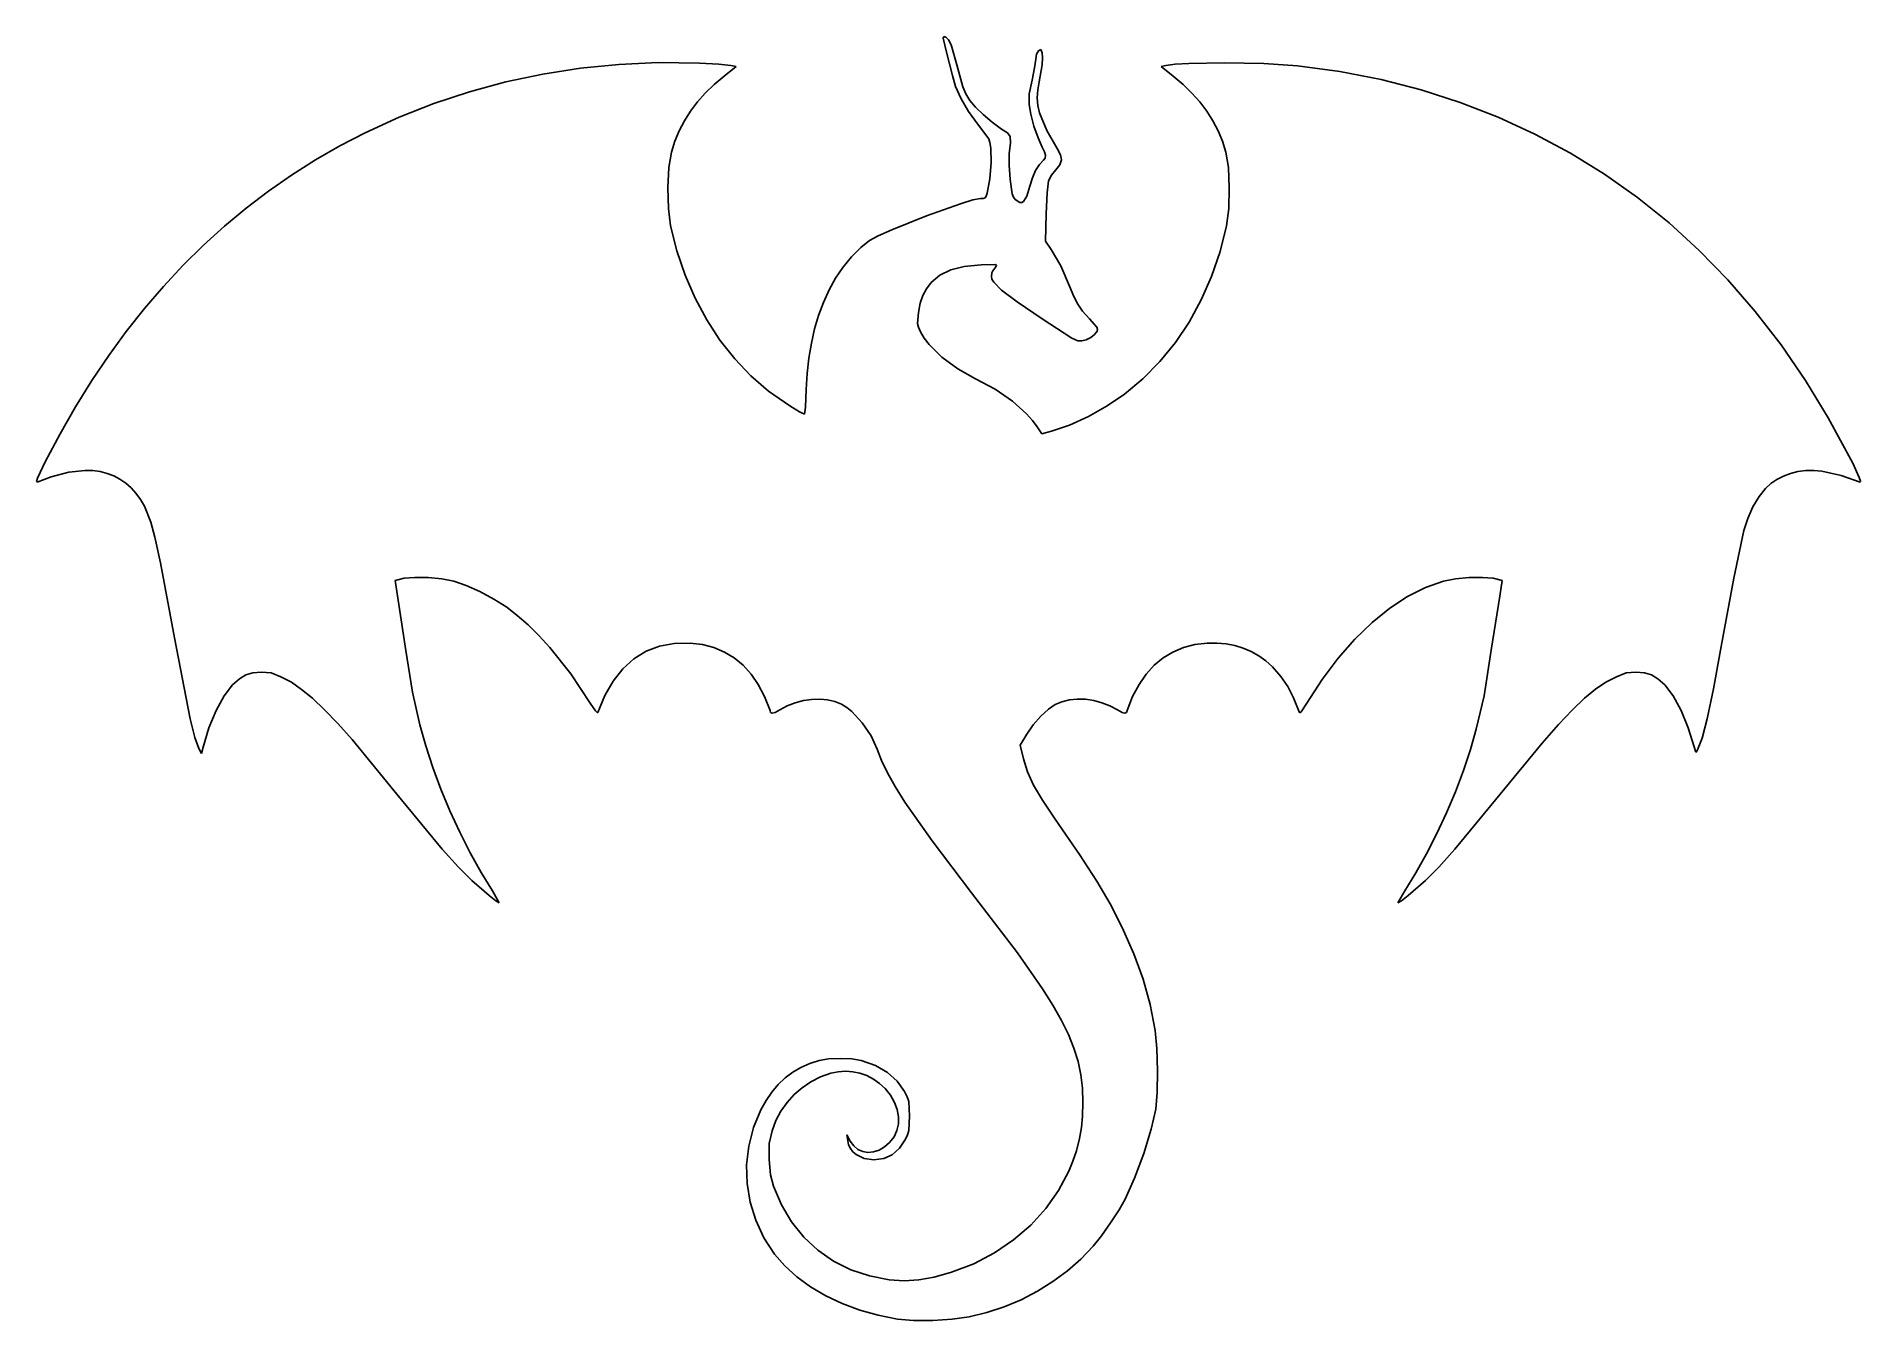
# Model space of a CAD drawing. Extents: x -74 to 286, y 20 to 274.
import ezdxf

# ---------------------------------------------------------------- set-up
doc = ezdxf.new("R2010")
doc.units = 0

msp = doc.modelspace()

# ---------------------------------------------------------------- linework, layer by layer
at = {"layer": 'Calque 1', "color": 4}
for p, q in [((104.732358, 273.306506), (104.851495, 273.616602)), ((105.436746, 270.499646), (104.732358, 273.306506)), ((104.851495, 273.616602), (105.269355, 273.47309)), ((105.269355, 273.47309), (105.814487, 272.955888)), ((106.569126, 265.882655), (105.436746, 270.499646)), ((105.814487, 272.955888), (106.326347, 271.945494)), ((106.326347, 271.945494), (107.430237, 267.988292)), ((123.181952, 270.115736), (123.586613, 270.768047)), ((123.586613, 270.768047), (124.075504, 271.066144)), ((124.075504, 271.066144), (124.313244, 270.394596)), ((124.313244, 270.394596), (124.394027, 269.387249)), ((25.598381, 266.179344), (33.051045, 267.334498)), ((33.051045, 267.334498), (40.651557, 268.103331)), ((40.651557, 268.103331), (48.401111, 268.486129)), ((48.401111, 268.486129), (56.624085, 268.373212)), ((56.624085, 268.373212), (60.41507, 268.164272)), ((60.41507, 268.164272), (62.763313, 267.903535)), ((63.836259, 267.680611), (61.45922, 265.796845)), ((62.763313, 267.903535), (63.836259, 267.680611)), ((107.430237, 267.988292), (108.614642, 263.699327)), ((122.318817, 265.006674), (122.834021, 267.439015)), ((122.834021, 267.439015), (123.048525, 269.12571)), ((123.048525, 269.12571), (123.181952, 270.115736)), ((124.312618, 267.994083), (123.728119, 264.683713)), ((124.394027, 269.387249), (124.312618, 267.994083)), ((147.828559, 267.682075), (148.773724, 267.88676)), ((150.206521, 265.797579), (147.828559, 267.682075)), ((148.773724, 267.88676), (150.596303, 268.133494)), ((150.596303, 268.133494), (153.289303, 268.306527)), ((153.289303, 268.306527), (160.361814, 268.433622)), ((160.361814, 268.433622), (168.14176, 268.272305)), ((168.14176, 268.272305), (174.779644, 267.826838)), ((174.779644, 267.826838), (183.143652, 266.689723)), ((11.131834, 262.708932), (18.292375, 264.637584)), ((18.292375, 264.637584), (25.598381, 266.179344)), ((59.500276, 264.142732), (57.740237, 262.440414)), ((61.45922, 265.796845), (59.500276, 264.142732)), ((107.204998, 263.710007), (106.569126, 265.882655)), ((108.294191, 261.304706), (107.204998, 263.710007)), ((108.614642, 263.699327), (109.250897, 262.251732)), ((121.775272, 262.27351), (122.318817, 265.006674)), ((123.728119, 264.683713), (123.437801, 263.097357)), ((152.16578, 264.143228), (150.206521, 265.797579)), ((153.926045, 262.44076), (152.16578, 264.143228)), ((183.143652, 266.689723), (191.300087, 265.102258)), ((191.300087, 265.102258), (199.241758, 263.069213)), ((-2.757622, 257.689807), (4.115566, 260.393102)), ((4.115566, 260.393102), (11.131834, 262.708932)), ((56.173415, 260.681681), (54.794124, 258.858323)), ((57.740237, 262.440414), (56.173415, 260.681681)), ((109.761998, 258.809916), (108.294191, 261.304706)), ((109.250897, 262.251732), (110.025431, 260.974384)), ((110.025431, 260.974384), (111.114119, 259.659535)), ((111.114119, 259.659535), (112.643825, 258.171856)), ((121.73607, 260.165129), (121.775272, 262.27351)), ((122.058653, 258.255084), (121.73607, 260.165129)), ((123.437801, 263.097357), (123.350869, 261.511388)), ((123.350869, 261.511388), (123.466957, 259.965243)), ((123.466957, 259.965243), (123.785698, 258.498361)), ((155.49302, 260.681941), (153.926045, 262.44076)), ((156.872407, 258.858539), (155.49302, 260.681941)), ((199.241758, 263.069213), (206.961478, 260.595354)), ((206.961478, 260.595354), (214.452057, 257.68545)), ((-9.488921, 254.598761), (-2.757622, 257.689807)), ((53.596675, 256.962131), (52.575382, 254.984895)), ((54.794124, 258.858323), (53.596675, 256.962131)), ((111.533711, 256.368805), (109.761998, 258.809916)), ((113.753968, 253.401157), (111.533711, 256.368805)), ((112.643825, 258.171856), (114.433611, 256.674079)), ((114.433611, 256.674079), (116.302539, 255.328935)), ((122.692023, 255.921793), (122.058653, 258.255084)), ((123.785698, 258.498361), (125.243195, 255.027225)), ((158.069911, 256.962321), (156.872407, 258.858539)), ((159.091234, 254.985056), (158.069911, 256.962321)), ((214.452057, 257.68545), (221.706307, 254.344268)), ((-14.4732, 252.008873), (-9.488921, 254.598761)), ((51.724558, 252.918405), (51.038514, 250.754451)), ((52.575382, 254.984895), (51.724558, 252.918405)), ((113.996403, 252.662665), (113.753968, 253.401157)), ((114.153122, 251.575134), (113.996403, 252.662665)), ((116.302539, 255.328935), (117.446496, 254.547759)), ((117.446496, 254.547759), (117.968377, 253.827811)), ((118.034011, 252.626928), (117.809227, 250.402946)), ((117.968377, 253.827811), (118.034011, 252.626928)), ((123.497349, 253.613197), (122.692023, 255.921793)), ((124.335794, 251.777236), (123.497349, 253.613197)), ((125.243195, 255.027225), (127.265108, 251.460007)), ((159.94208, 252.91851), (159.091234, 254.985056)), ((160.628152, 250.754451), (159.94208, 252.91851)), ((221.706307, 254.344268), (228.717038, 250.576576)), ((-24.022681, 246.244879), (-19.31763, 249.224407)), ((-19.31763, 249.224407), (-14.4732, 252.008873)), ((51.038514, 250.754451), (50.552249, 247.700149)), ((114.219731, 248.704415), (114.153122, 251.575134)), ((117.809227, 250.402946), (117.779272, 248.189028)), ((123.77949, 248.314147), (124.577294, 249.182462)), ((124.799072, 250.837445), (124.335794, 251.777236)), ((124.577294, 249.182462), (124.913983, 249.602798)), ((124.989855, 250.133546), (124.799072, 250.837445)), ((124.913983, 249.602798), (124.989855, 250.133546)), ((127.265108, 251.460007), (127.933969, 250.248722)), ((128.121237, 249.220302), (127.820831, 248.268261)), ((127.933969, 250.248722), (128.121237, 249.220302)), ((161.114417, 247.700149), (160.628152, 250.754451)), ((228.717038, 250.576576), (235.477062, 246.387143)), ((-28.588821, 243.069808), (-24.022681, 246.244879)), ((50.552249, 247.700149), (50.358094, 243.700816)), ((113.437904, 242.640563), (113.974443, 245.491918)), ((113.974443, 245.491918), (114.219731, 248.704415)), ((117.779272, 248.189028), (117.974367, 245.341367)), ((117.974367, 245.341367), (118.383969, 242.523859)), ((121.88956, 244.060575), (122.388227, 245.662884)), ((122.388227, 245.662884), (123.034002, 247.110848)), ((123.034002, 247.110848), (123.77949, 248.314147)), ((126.146841, 246.190265), (125.579319, 245.087985)), ((127.026667, 247.286112), (126.146841, 246.190265)), ((127.820831, 248.268261), (127.026667, 247.286112)), ((161.308573, 243.700816), (161.114417, 247.700149)), ((235.477062, 246.387143), (241.97919, 241.780736)), ((-33.01652, 239.698711), (-28.588821, 243.069808)), ((50.358094, 243.700816), (50.465065, 239.594689)), ((110.636468, 241.307269), (112.101788, 241.582229)), ((112.101788, 241.582229), (112.679383, 241.60991)), ((112.679383, 241.60991), (113.029852, 241.744238)), ((113.029852, 241.744238), (113.250318, 242.062145)), ((113.250318, 242.062145), (113.437904, 242.640563)), ((118.383969, 242.523859), (118.634132, 241.846896)), ((118.634132, 241.846896), (118.983145, 241.388983)), ((120.626817, 240.990896), (121.276707, 242.065518)), ((121.276707, 242.065518), (121.88956, 244.060575)), ((125.294862, 242.748886), (125.100103, 238.587953)), ((125.579319, 245.087985), (125.294862, 242.748886)), ((161.201602, 239.594689), (161.308573, 243.700816)), ((241.97919, 241.780736), (248.216233, 236.762123)), ((-37.306245, 236.131106), (-33.01652, 239.698711)), ((50.465065, 239.594689), (50.882177, 236.220007)), ((94.586302, 235.414698), (101.440764, 238.177811)), ((101.440764, 238.177811), (108.152804, 240.565301)), ((108.152804, 240.565301), (110.636468, 241.307269)), ((118.983145, 241.388983), (119.881695, 240.783215)), ((119.881695, 240.783215), (120.269797, 240.782031)), ((120.269797, 240.782031), (120.626817, 240.990896)), ((125.100103, 238.587953), (124.96601, 233.194785)), ((160.784489, 236.220007), (161.201602, 239.594689)), ((-41.458466, 232.366509), (-37.306245, 236.131106)), ((50.882177, 236.220007), (52.136592, 231.248534)), ((91.92461, 234.203201), (94.586302, 235.414698)), ((159.488961, 231.099285), (160.784489, 236.220007)), ((248.216233, 236.762123), (254.181002, 231.336072)), ((-45.473653, 228.404439), (-41.458466, 232.366509)), ((52.136592, 231.248534), (53.755722, 226.475957)), ((86.633884, 230.04657), (88.470721, 231.888786)), ((88.470721, 231.888786), (90.21005, 233.2709)), ((90.21005, 233.2709), (91.92461, 234.203201)), ((124.96601, 233.194785), (126.091518, 231.532397)), ((126.091518, 231.532397), (127.985098, 228.307547)), ((157.814543, 226.206561), (159.488961, 231.099285)), ((254.181002, 231.336072), (259.866308, 225.50735)), ((-49.352273, 224.244413), (-45.473653, 228.404439)), ((83.49271, 225.888532), (84.905795, 227.970927)), ((84.905795, 227.970927), (86.633884, 230.04657)), ((106.246733, 227.493355), (104.117994, 226.451999)), ((108.92456, 228.164211), (106.246733, 227.493355)), ((112.28714, 228.512893), (108.92456, 228.164211)), ((115.049268, 228.59015), (112.28714, 228.512893)), ((114.382457, 226.929598), (114.580704, 227.32907)), ((114.580704, 227.32907), (115.1784, 228.094857)), ((115.309112, 228.433425), (115.049268, 228.59015)), ((115.1784, 228.094857), (115.309112, 228.433425)), ((127.985098, 228.307547), (129.71703, 224.272553)), ((-53.094796, 219.885949), (-49.352273, 224.244413)), ((53.755722, 226.475957), (55.72338, 221.929621)), ((81.100438, 221.080346), (82.216993, 223.539039)), ((82.216993, 223.539039), (83.49271, 225.888532)), ((101.4391, 223.777669), (100.723029, 222.455674)), ((102.402677, 224.991816), (101.4391, 223.777669)), ((104.117994, 226.451999), (102.402677, 224.991816)), ((114.3, 226.212782), (114.382457, 226.929598)), ((114.402393, 225.669325), (114.3, 226.212782)), ((114.740391, 225.059041), (114.402393, 225.669325)), ((116.308124, 223.482929), (114.740391, 225.059041)), ((129.71703, 224.272553), (130.546607, 222.237117)), ((155.774957, 221.56446), (157.814543, 226.206561)), ((259.866308, 225.50735), (265.264962, 219.280726)), ((55.72338, 221.929621), (58.02338, 217.636868)), ((80.142105, 218.508881), (81.100438, 221.080346)), ((100.207477, 220.91668), (99.845455, 219.051537)), ((100.723029, 222.455674), (100.207477, 220.91668)), ((119.373042, 221.174316), (116.308124, 223.482929)), ((124.304987, 217.823069), (119.373042, 221.174316)), ((130.546607, 222.237117), (131.340254, 220.71991)), ((131.340254, 220.71991), (132.319128, 219.362233)), ((153.383925, 217.195608), (155.774957, 221.56446)), ((-56.701691, 215.328564), (-53.094796, 219.885949)), ((58.02338, 217.636868), (60.639535, 213.625041)), ((79.341054, 215.821074), (80.142105, 218.508881)), ((99.845455, 219.051537), (99.668523, 216.908076)), ((99.668523, 216.908076), (99.863722, 216.176928)), ((130.212229, 214.0281), (124.304987, 217.823069)), ((132.319128, 219.362233), (133.704386, 217.805388)), ((133.704386, 217.805388), (135.109391, 216.148194)), ((150.655169, 213.12263), (153.383925, 217.195608)), ((265.264962, 219.280726), (270.369776, 212.660968)), ((-60.173427, 210.571775), (-56.701691, 215.328564)), ((60.639535, 213.625041), (63.555658, 209.921484)), ((78.207044, 210.08215), (78.696347, 213.013354)), ((78.696347, 213.013354), (79.341054, 215.821074)), ((99.863722, 216.176928), (100.300973, 215.22851)), ((100.300973, 215.22851), (101.013842, 214.014829)), ((101.013842, 214.014829), (101.96965, 212.768001)), ((101.96965, 212.768001), (104.492755, 210.274709)), ((131.38839, 213.495932), (130.212229, 214.0281)), ((132.137339, 213.450987), (131.38839, 213.495932)), ((133.035271, 213.69089), (132.137339, 213.450987)), ((133.925757, 214.139076), (133.035271, 213.69089)), ((134.686488, 214.719363), (133.925757, 214.139076)), ((135.195152, 215.355569), (134.686488, 214.719363)), ((135.109391, 216.148194), (135.279167, 215.706274)), ((135.279167, 215.706274), (135.195152, 215.355569)), ((147.60241, 209.368151), (150.655169, 213.12263)), ((-63.510472, 205.6151), (-60.173427, 210.571775)), ((63.555658, 209.921484), (66.755564, 206.55354)), ((77.872206, 207.023892), (78.207044, 210.08215)), ((104.492755, 210.274709), (107.635629, 207.948245)), ((144.23937, 205.954798), (147.60241, 209.368151)), ((270.369776, 212.660968), (275.173561, 205.652842)), ((-66.713295, 200.458056), (-63.510472, 205.6151)), ((66.755564, 206.55354), (70.223064, 203.548551)), ((77.690893, 203.835007), (77.872206, 207.023892)), ((107.635629, 207.948245), (111.163616, 205.988221)), ((111.163616, 205.988221), (115.031271, 203.912566)), ((140.579771, 202.905195), (144.23937, 205.954798)), ((275.173561, 205.652842), (279.669127, 198.261118)), ((70.223064, 203.548551), (74.41637, 200.622441)), ((77.521782, 200.396747), (77.690893, 203.835007)), ((115.031271, 203.912566), (118.440664, 201.561685)), ((137.190704, 200.610709), (140.579771, 202.905195)), ((-69.782366, 195.100162), (-66.713295, 200.458056)), ((74.41637, 200.622441), (76.332222, 199.444403)), ((76.332222, 199.444403), (77.335414, 198.966674)), ((77.335414, 198.966674), (77.521782, 200.396747)), ((118.440664, 201.561685), (121.2539, 199.043479)), ((121.2539, 199.043479), (122.393868, 197.755347)), ((129.711613, 196.82251), (133.478745, 198.537947)), ((133.478745, 198.537947), (137.190704, 200.610709)), ((-72.718154, 189.540934), (-69.782366, 195.100162)), ((122.393868, 197.755347), (123.333087, 196.465846)), ((123.333087, 196.465846), (124.238614, 195.06838)), ((124.238614, 195.06838), (126.157025, 195.6)), ((126.157025, 195.6), (129.711613, 196.82251)), ((279.669127, 198.261118), (284.515722, 189.283278)), ((-74.238743, 186.356649), (-72.718154, 189.540934)), ((-68.039691, 187.535485), (-71.538558, 186.584267)), ((-64.799132, 187.879181), (-68.039691, 187.535485)), ((-63.281577, 187.825862), (-64.799132, 187.879181)), ((-61.83563, 187.623846), (-63.281577, 187.825862)), ((-60.463635, 187.274195), (-61.83563, 187.623846)), ((273.688633, 187.6334), (272.219879, 187.270297)), ((275.222002, 187.835505), (273.688633, 187.6334)), ((276.806226, 187.872365), (275.222002, 187.835505)), ((278.427547, 187.73973), (276.806226, 187.872365)), ((282.211039, 186.881608), (278.427547, 187.73973)), ((284.515722, 189.283278), (285.816014, 186.484831)), ((-74.449267, 185.692405), (-74.238743, 186.356649)), ((-74.325376, 185.567403), (-74.449267, 185.692405)), ((-71.538558, 186.584267), (-74.325376, 185.567403)), ((-59.167935, 186.777971), (-60.463635, 187.274195)), ((-57.950875, 186.136234), (-59.167935, 186.777971)), ((-56.814798, 185.350047), (-57.950875, 186.136234)), ((-55.762048, 184.42047), (-56.814798, 185.350047)), ((-54.794969, 183.348566), (-55.762048, 184.42047)), ((267.266166, 184.292885), (266.001951, 182.701127)), ((268.338882, 185.25749), (267.266166, 184.292885)), ((269.531245, 186.078093), (268.338882, 185.25749)), ((270.829496, 186.750445), (269.531245, 186.078093)), ((272.219879, 187.270297), (270.829496, 186.750445)), ((285.992034, 185.567403), (282.211039, 186.881608)), ((285.816014, 186.484831), (286.062165, 185.755644)), ((286.062165, 185.755644), (285.992034, 185.567403)), ((-53.915903, 182.135394), (-54.794969, 183.348566)), ((-53.127196, 180.782018), (-53.915903, 182.135394)), ((-51.83023, 177.658896), (-53.127196, 180.782018)), ((264.807732, 180.654593), (263.781433, 178.345375)), ((266.001951, 182.701127), (264.807732, 180.654593)), ((-51.057126, 174.680052), (-51.83023, 177.658896)), ((263.781433, 178.345375), (263.020979, 175.965563)), ((-49.966098, 169.616018), (-51.057126, 174.680052)), ((263.020979, 175.965563), (261.025026, 166.600115)), ((-47.147796, 154.783602), (-49.966098, 169.616018)), ((-1.809837, 166.544262), (-3.582408, 166.127228)), ((-3.582408, 166.127228), (-2.989724, 162.245586)), ((0.306661, 166.735618), (-1.809837, 166.544262)), ((2.942235, 166.683904), (0.306661, 166.735618)), ((5.665066, 166.41496), (2.942235, 166.683904)), ((8.043333, 165.954627), (5.665066, 166.41496)), ((10.488896, 165.131287), (8.043333, 165.954627)), ((203.623333, 165.954627), (200.078421, 164.731078)), ((206.001601, 166.41496), (203.623333, 165.954627)), ((208.724431, 166.683904), (206.001601, 166.41496)), ((211.360005, 166.735618), (208.724431, 166.683904)), ((213.476501, 166.544262), (211.360005, 166.735618)), ((215.256533, 166.119763), (213.476501, 166.544262)), ((214.790133, 163.014774), (215.256533, 166.119763)), ((261.025026, 166.600115), (258.505113, 153.105563)), ((-2.989724, 162.245586), (-1.418088, 152.258896)), ((13.20149, 163.924357), (10.488896, 165.131287)), ((15.945278, 162.44974), (13.20149, 163.924357)), ((18.484424, 160.823338), (15.945278, 162.44974)), ((196.532383, 162.952894), (193.010653, 160.642755)), ((200.078421, 164.731078), (196.532383, 162.952894)), ((213.092397, 152.329993), (214.790133, 163.014774)), ((20.58406, 159.217103), (18.484424, 160.823338)), ((22.71919, 157.342459), (20.58406, 159.217103)), ((193.010653, 160.642755), (189.538665, 157.823343)), ((24.867215, 155.225272), (22.71919, 157.342459)), ((27.005539, 152.891411), (24.867215, 155.225272)), ((189.538665, 157.823343), (186.141854, 154.517339)), ((-44.104574, 138.768858), (-47.147796, 154.783602)), ((-1.418088, 152.258896), (-0.140303, 144.046254)), ((31.162687, 147.677139), (27.005539, 152.891411)), ((46.03556, 152.124993), (43.620745, 150.634726)), ((48.695404, 153.140439), (46.03556, 152.124993)), ((51.594317, 153.676574), (48.695404, 153.140439)), ((54.72634, 153.728907), (51.594317, 153.676574)), ((57.165971, 153.436226), (54.72634, 153.728907)), ((59.429656, 152.854507), (57.165971, 153.436226)), ((61.520096, 151.981819), (59.429656, 152.854507)), ((63.439994, 150.816228), (61.520096, 151.981819)), ((150.146571, 151.981819), (148.226673, 150.816228)), ((152.237011, 152.854507), (150.146571, 151.981819)), ((154.500696, 153.436226), (152.237011, 152.854507)), ((156.940326, 153.728907), (154.500696, 153.436226)), ((158.836044, 153.754084), (156.940326, 153.728907)), ((160.65552, 153.602628), (158.836044, 153.754084)), ((162.39653, 153.275346), (160.65552, 153.602628)), ((164.056853, 152.773049), (162.39653, 153.275346)), ((165.634265, 152.096545), (164.056853, 152.773049)), ((167.126545, 151.246643), (165.634265, 152.096545)), ((186.141854, 154.517339), (182.845653, 150.747424)), ((211.662313, 143.308618), (213.092397, 152.329993)), ((258.505113, 153.105563), (256.972198, 144.693998)), ((-31.704722, 147.894424), (-33.080096, 147.481162)), ((-30.056667, 148.018546), (-31.704722, 147.894424)), ((-28.086717, 147.851587), (-30.056667, 148.018546)), ((-26.135624, 147.103599), (-28.086717, 147.851587)), ((41.456919, 148.674132), (39.550039, 146.247701)), ((43.620745, 150.634726), (41.456919, 148.674132)), ((65.192051, 149.355803), (63.439994, 150.816228)), ((66.778969, 147.598611), (65.192051, 149.355803)), ((146.474616, 149.355803), (144.887698, 147.598611)), ((148.226673, 150.816228), (146.474616, 149.355803)), ((168.531468, 150.224153), (167.126545, 151.246643)), ((169.846814, 149.029884), (168.531468, 150.224153)), ((171.502395, 147.172155), (169.846814, 149.029884)), ((182.845653, 150.747424), (179.675496, 146.536279)), ((239.753387, 147.851587), (237.802279, 147.103599)), ((241.723333, 148.018546), (239.753387, 147.851587)), ((243.371389, 147.89442), (241.723333, 148.018546)), ((244.746766, 147.481158), (243.371389, 147.89442)), ((-35.701111, 145.477341), (-37.343654, 143.341127)), ((-34.354866, 146.701291), (-35.701111, 145.477341)), ((-33.080096, 147.481162), (-34.354866, 146.701291)), ((-24.073344, 145.994328), (-26.135624, 147.103599)), ((-22.040571, 144.606357), (-24.073344, 145.994328)), ((-19.89924, 142.835194), (-22.040571, 144.606357)), ((35.00985, 141.906587), (31.162687, 147.677139)), ((39.550039, 146.247701), (37.906067, 143.359924)), ((68.20345, 145.54272), (66.778969, 147.598611)), ((69.468196, 143.186199), (68.20345, 145.54272)), ((143.463217, 145.54272), (142.198471, 143.186199)), ((144.887698, 147.598611), (143.463217, 145.54272)), ((172.858624, 145.190835), (171.502395, 147.172155)), ((174.018995, 142.910671), (172.858624, 145.190835)), ((179.675496, 146.536279), (176.656817, 141.906587)), ((233.690766, 144.635773), (231.519937, 142.861849)), ((235.74611, 146.010444), (233.690766, 144.635773)), ((237.802279, 147.103599), (235.74611, 146.010444)), ((246.021537, 146.701289), (244.746766, 147.481158)), ((247.367778, 145.477341), (246.021537, 146.701289)), ((249.010123, 143.3413), (247.367778, 145.477341)), ((256.972198, 144.693998), (255.761649, 138.810488)), ((-37.343654, 143.341127), (-38.933168, 140.427181)), ((-17.511291, 140.576349), (-19.89924, 142.835194)), ((-0.140303, 144.046254), (1.327813, 137.58334)), ((36.041276, 140.382152), (35.00985, 141.906587)), ((37.906067, 143.359924), (36.53096, 140.015294)), ((70.555556, 140.451187), (69.468196, 143.186199)), ((73.94083, 141.328781), (72.437715, 140.528544)), ((75.516903, 141.947352), (73.94083, 141.328781)), ((77.133098, 142.381186), (75.516903, 141.947352)), ((78.756579, 142.627213), (77.133098, 142.381186)), ((80.354513, 142.682364), (78.756579, 142.627213)), ((81.894062, 142.543568), (80.354513, 142.682364)), ((83.342392, 142.207756), (81.894062, 142.543568)), ((84.666667, 141.671857), (83.342392, 142.207756)), ((85.686293, 141.042822), (84.666667, 141.671857)), ((86.729539, 140.19754), (85.686293, 141.042822)), ((125.539398, 140.695639), (124.050515, 139.293879)), ((126.871643, 141.607674), (125.539398, 140.695639)), ((128.237827, 142.166704), (126.871643, 141.607674)), ((129.712747, 142.522428), (128.237827, 142.166704)), ((131.26753, 142.677368), (129.712747, 142.522428)), ((132.873307, 142.634044), (131.26753, 142.677368)), ((134.501207, 142.394979), (132.873307, 142.634044)), ((136.122362, 141.962693), (134.501207, 142.394979)), ((137.7079, 141.339707), (136.122362, 141.962693)), ((139.228951, 140.528544), (137.7079, 141.339707)), ((142.198471, 143.186199), (141.111111, 140.451187)), ((175.087006, 140.156405), (174.018995, 142.910671)), ((176.656817, 141.906587), (175.514502, 140.194876)), ((210.123391, 136.736674), (211.662313, 143.308618)), ((231.519937, 142.861849), (229.11731, 140.570936)), ((250.599653, 140.427489), (249.010123, 143.3413)), ((-43.16661, 135.065758), (-44.104574, 138.768858)), ((-38.933168, 140.427181), (-40.357864, 136.97173)), ((-14.886262, 137.871501), (-17.511291, 140.576349)), ((-12.050612, 134.683504), (-14.886262, 137.871501)), ((1.327813, 137.58334), (2.489533, 133.432484)), ((36.372872, 140.030356), (36.041276, 140.382152)), ((36.53096, 140.015294), (36.372872, 140.030356)), ((70.655273, 140.011868), (70.555556, 140.451187)), ((70.978317, 139.877339), (70.655273, 140.011868)), ((71.560519, 140.049073), (70.978317, 139.877339)), ((72.437715, 140.528544), (71.560519, 140.049073)), ((88.760343, 138.017335), (86.729539, 140.19754)), ((90.505992, 135.449446), (88.760343, 138.017335)), ((122.571778, 137.577627), (121.269969, 135.722119)), ((124.050515, 139.293879), (122.571778, 137.577627)), ((140.106147, 140.049073), (139.228951, 140.528544)), ((140.68835, 139.877339), (140.106147, 140.049073)), ((141.011393, 140.011868), (140.68835, 139.877339)), ((141.111111, 140.451187), (141.011393, 140.011868)), ((175.239316, 139.997607), (175.087006, 140.156405)), ((175.514502, 140.194876), (175.239316, 139.997607)), ((226.366575, 137.645296), (223.15142, 133.967192)), ((229.11731, 140.570936), (226.366575, 137.645296)), ((252.024241, 136.972808), (250.599653, 140.427489)), ((255.761649, 138.810488), (254.761141, 134.960553)), ((-42.330443, 132.928779), (-43.16661, 135.065758)), ((-40.357864, 136.97173), (-41.505951, 133.211001)), ((-3.195941, 123.882648), (-12.050612, 134.683504)), ((2.489533, 133.432484), (3.883297, 129.17892)), ((91.7134, 132.812077), (90.505992, 135.449446)), ((121.269969, 135.722119), (119.940592, 133.578675)), ((119.940592, 133.578675), (120.618473, 130.906397)), ((208.962288, 132.707447), (210.123391, 136.736674)), ((223.15142, 133.967192), (214.862608, 123.882648)), ((253.171762, 133.214159), (252.024241, 136.972808)), ((254.761141, 134.960553), (253.858353, 132.649715)), ((-41.827509, 131.943107), (-42.330443, 132.928779)), ((-41.505951, 133.211001), (-41.827509, 131.943107)), ((92.570698, 130.565799), (91.7134, 132.812077)), ((93.731248, 128.12588), (92.570698, 130.565799)), ((120.618473, 130.906397), (121.430516, 128.309554)), ((207.574978, 128.56848), (208.962288, 132.707447)), ((253.498272, 132.201775), (253.171762, 133.214159)), ((253.642813, 132.268938), (253.498272, 132.201775)), ((253.858353, 132.649715), (253.642813, 132.268938)), ((3.883297, 129.17892), (5.483517, 124.88112)), ((95.253611, 125.403076), (93.731248, 128.12588)), ((121.430516, 128.309554), (122.62009, 125.700312)), ((205.987889, 124.379502), (207.574978, 128.56848)), ((5.762446, 113.055461), (-3.195941, 123.882648)), ((5.483517, 124.88112), (7.264604, 120.597553)), ((97.196346, 122.308143), (95.253611, 125.403076)), ((122.62009, 125.700312), (124.383234, 122.706681)), ((124.383234, 122.706681), (126.915985, 118.956674)), ((204.227453, 120.200243), (205.987889, 124.379502)), ((214.862608, 123.882648), (205.904217, 113.055461)), ((7.264604, 120.597553), (9.200969, 116.386688)), ((102.577173, 114.64491), (97.196346, 122.308143)), ((202.320097, 116.090434), (204.227453, 120.200243)), ((9.200969, 116.386688), (11.267025, 112.306996)), ((126.915985, 118.956674), (131.718943, 112.003023)), ((200.292252, 112.109804), (202.320097, 116.090434)), ((8.962131, 109.49884), (5.762446, 113.055461)), ((11.267025, 112.306996), (13.437183, 108.416946)), ((110.342212, 104.422229), (102.577173, 114.64491)), ((131.718943, 112.003023), (135.152086, 106.716459)), ((198.170347, 108.318085), (200.292252, 112.109804)), ((205.904217, 113.055461), (202.704535, 109.49884)), ((11.598108, 106.847068), (8.962131, 109.49884)), ((13.437183, 108.416946), (15.685855, 104.775007)), ((195.980812, 104.775007), (198.170347, 108.318085)), ((202.704535, 109.49884), (200.068558, 106.847068)), ((15.034136, 103.836836), (11.598108, 106.847068)), ((15.685855, 104.775007), (17.023204, 102.446674)), ((135.152086, 106.716459), (137.768, 102.201616)), ((194.643462, 102.446674), (195.980812, 104.775007)), ((200.068558, 106.847068), (196.63253, 103.836836)), ((16.343644, 102.830472), (15.034136, 103.836836)), ((17.023204, 102.446674), (16.343644, 102.830472)), ((119.439408, 92.537909), (110.342212, 104.422229)), ((137.768, 102.201616), (140.119272, 97.563126)), ((195.323023, 102.830472), (194.643462, 102.446674)), ((196.63253, 103.836836), (195.323023, 102.830472)), ((140.119272, 97.563126), (142.431161, 92.352526)), ((124.411032, 85.416264), (119.439408, 92.537909)), ((142.431161, 92.352526), (144.254236, 87.321328)), ((144.254236, 87.321328), (145.637163, 82.317193)), ((126.448857, 82.181611), (124.411032, 85.416264)), ((128.145909, 79.189458), (126.448857, 82.181611)), ((145.637163, 82.317193), (146.628609, 77.187785)), ((129.523404, 76.379912), (128.145909, 79.189458)), ((130.602559, 73.693076), (129.523404, 76.379912)), ((146.628609, 77.187785), (146.971574, 73.626668)), ((131.404589, 71.069057), (130.602559, 73.693076)), ((146.971574, 73.626668), (147.115888, 69.235269)), ((73.532812, 67.830416), (75.026332, 68.960002)), ((75.026332, 68.960002), (76.637836, 69.911547)), ((76.637836, 69.911547), (78.367748, 70.685409)), ((78.367748, 70.685409), (80.216491, 71.281949)), ((80.216491, 71.281949), (82.056735, 71.568256)), ((82.527597, 68.72983), (80.50201, 68.007244)), ((82.056735, 71.568256), (84.384444, 71.663692)), ((83.982665, 69.041644), (82.527597, 68.72983)), ((85.444797, 69.145988), (83.982665, 69.041644)), ((84.384444, 71.663692), (86.712154, 71.568256)), ((86.894235, 69.048393), (85.444797, 69.145988)), ((86.712154, 71.568256), (88.552398, 71.281949)), ((88.311224, 68.754391), (86.894235, 69.048393)), ((89.676007, 68.269514), (88.311224, 68.754391)), ((88.552398, 71.281949), (91.365927, 70.28788)), ((91.365927, 70.28788), (93.738735, 68.924482)), ((93.738735, 68.924482), (95.659117, 67.200174)), ((131.950711, 68.447958), (131.404589, 71.069057)), ((147.115888, 69.235269), (147.052885, 64.939572)), ((69.755922, 63.369805), (70.89803, 65.035677)), ((70.89803, 65.035677), (72.156853, 66.522427)), ((72.156853, 66.522427), (73.532812, 67.830416)), ((76.868764, 65.889619), (75.291618, 64.524479)), ((78.610647, 67.055523), (76.868764, 65.889619)), ((80.50201, 68.007244), (78.610647, 67.055523)), ((90.968827, 67.599293), (89.676007, 68.269514)), ((92.169928, 66.74926), (90.968827, 67.599293)), ((93.259554, 65.724945), (92.169928, 66.74926)), ((94.335871, 64.382078), (93.259554, 65.724945)), ((95.659117, 67.200174), (97.115365, 65.123375)), ((97.115365, 65.123375), (97.654151, 64.065756)), ((132.26214, 65.769884), (131.950711, 68.447958)), ((132.360091, 62.974941), (132.26214, 65.769884)), ((147.052885, 64.939572), (146.773897, 61.665563)), ((67.267024, 57.99674), (68.730103, 61.524451)), ((68.730103, 61.524451), (69.755922, 63.369805)), ((73.894464, 62.975054), (72.692559, 61.256294)), ((75.291618, 64.524479), (73.894464, 62.975054)), ((95.14222, 62.986922), (94.335871, 64.382078)), ((95.676215, 61.567184), (95.14222, 62.986922)), ((95.935471, 60.150568), (95.676215, 61.567184)), ((97.654151, 64.065756), (97.939818, 63.173479)), ((97.939818, 63.173479), (98.072222, 60.254451)), ((132.301937, 60.270956), (132.360091, 62.974941)), ((146.773897, 61.665563), (145.870434, 57.689323)), ((66.328699, 54.355036), (67.267024, 57.99674)), ((71.701159, 59.383148), (70.93552, 57.370566)), ((72.692559, 61.256294), (71.701159, 59.383148)), ((95.620215, 57.437525), (95.917599, 58.76478)), ((95.917599, 58.76478), (95.935471, 60.150568)), ((98.072222, 60.254451), (97.952587, 57.421139)), ((131.706246, 55.85011), (132.099698, 58.012594)), ((132.099698, 58.012594), (132.301937, 60.270956)), ((145.870434, 57.689323), (144.383691, 52.862219)), ((65.910198, 50.65114), (66.328699, 54.355036)), ((70.93552, 57.370566), (70.343793, 54.870085)), ((70.343793, 54.870085), (70.346028, 51.712846)), ((85.885514, 55.358378), (85.73952, 56.585563)), ((85.73952, 56.585563), (86.402539, 55.336444)), ((86.068553, 54.56575), (85.885514, 55.358378)), ((86.411888, 53.847815), (86.068553, 54.56575)), ((86.402539, 55.336444), (87.068954, 54.385778)), ((87.068954, 54.385778), (87.896926, 53.694643)), ((92.081494, 53.550932), (93.160084, 54.17659)), ((93.160084, 54.17659), (94.177364, 55.069434)), ((94.177364, 55.069434), (95.040932, 56.196507)), ((95.040932, 56.196507), (95.620215, 57.437525)), ((97.32601, 55.736723), (96.123724, 53.923933)), ((97.72776, 56.587245), (97.32601, 55.736723)), ((97.952587, 57.421139), (97.72776, 56.587245)), ((131.074454, 53.433756), (131.706246, 55.85011)), ((66.006594, 46.936849), (65.910198, 50.65114)), ((70.346028, 51.712846), (70.60638, 48.684947)), ((86.901911, 53.214289), (86.411888, 53.847815)), ((87.52501, 52.674888), (86.901911, 53.214289)), ((89.115999, 51.91733), (87.52501, 52.674888)), ((87.896926, 53.694643), (88.84931, 53.264315)), ((88.84931, 53.264315), (89.888963, 53.09607)), ((91.075978, 51.652871), (89.115999, 51.91733)), ((89.888963, 53.09607), (90.978739, 53.191184)), ((90.978739, 53.191184), (92.081494, 53.550932)), ((93.031463, 51.903409), (91.075978, 51.652871)), ((94.703127, 52.653295), (93.031463, 51.903409)), ((96.123724, 53.923933), (94.703127, 52.653295)), ((129.599995, 49.406773), (130.408255, 51.396831)), ((130.408255, 51.396831), (131.074454, 53.433756)), ((144.383691, 52.862219), (142.583897, 47.982384)), ((66.61296, 43.263964), (66.006594, 46.936849)), ((70.60638, 48.684947), (71.187327, 46.425563)), ((127.578933, 45.588319), (129.599995, 49.406773)), ((142.583897, 47.982384), (140.741281, 43.847948)), ((67.724367, 39.684282), (66.61296, 43.263964)), ((71.187327, 46.425563), (72.779856, 42.722679)), ((125.054551, 42.020522), (127.578933, 45.588319)), ((140.741281, 43.847948), (139.541537, 41.776659)), ((69.335887, 36.249602), (67.724367, 39.684282)), ((72.779856, 42.722679), (74.797945, 39.366527)), ((122.070133, 38.745509), (125.054551, 42.020522)), ((139.541537, 41.776659), (137.852243, 39.209393)), ((71.442594, 33.011724), (69.335887, 36.249602)), ((74.797945, 39.366527), (77.209857, 36.382737)), ((77.209857, 36.382737), (79.983858, 33.796941)), ((118.668964, 35.805409), (122.070133, 38.745509)), ((136.01437, 36.642476), (134.368893, 34.572229)), ((137.852243, 39.209393), (136.01437, 36.642476)), ((73.456092, 30.675688), (71.442594, 33.011724)), ((79.983858, 33.796941), (83.088216, 31.634773)), ((110.789502, 31.09846), (114.894325, 33.24235)), ((114.894325, 33.24235), (118.668964, 35.805409)), ((134.368893, 34.572229), (131.96081, 32.035408)), ((75.832472, 28.511356), (73.456092, 30.675688)), ((83.088216, 31.634773), (86.491194, 29.921863)), ((86.491194, 29.921863), (90.161058, 28.683844)), ((102.987479, 28.464567), (106.397778, 29.415868)), ((106.397778, 29.415868), (110.789502, 31.09846)), ((129.311582, 29.693285), (126.448122, 27.561216)), ((131.96081, 32.035408), (129.311582, 29.693285)), ((78.536294, 26.537454), (75.832472, 28.511356)), ((81.532115, 24.77271), (78.536294, 26.537454)), ((90.161058, 28.683844), (94.066075, 27.946349)), ((94.066075, 27.946349), (97.021695, 27.753648)), ((97.021695, 27.753648), (99.928807, 27.918441)), ((99.928807, 27.918441), (102.987479, 28.464567)), ((123.397346, 25.654555), (120.186168, 23.988658)), ((126.448122, 27.561216), (123.397346, 25.654555)), ((84.784496, 23.235852), (81.532115, 24.77271)), ((88.257994, 21.945607), (84.784496, 23.235852)), ((91.917168, 20.920703), (88.257994, 21.945607)), ((116.841503, 22.578881), (113.390265, 21.440578)), ((120.186168, 23.988658), (116.841503, 22.578881)), ((95.726577, 20.179867), (91.917168, 20.920703)), ((98.920282, 19.898656), (95.726577, 20.179867)), ((95.726577, 20.179867), (95.726577, 20.179867)), ((102.682688, 19.883039), (98.920282, 19.898656)), ((106.500237, 20.118146), (102.682688, 19.883039)), ((109.859369, 20.589106), (106.500237, 20.118146)), ((113.390265, 21.440578), (109.859369, 20.589106))]:
    msp.add_line(p, q, dxfattribs=at)

doc.saveas('drawing.dxf')
